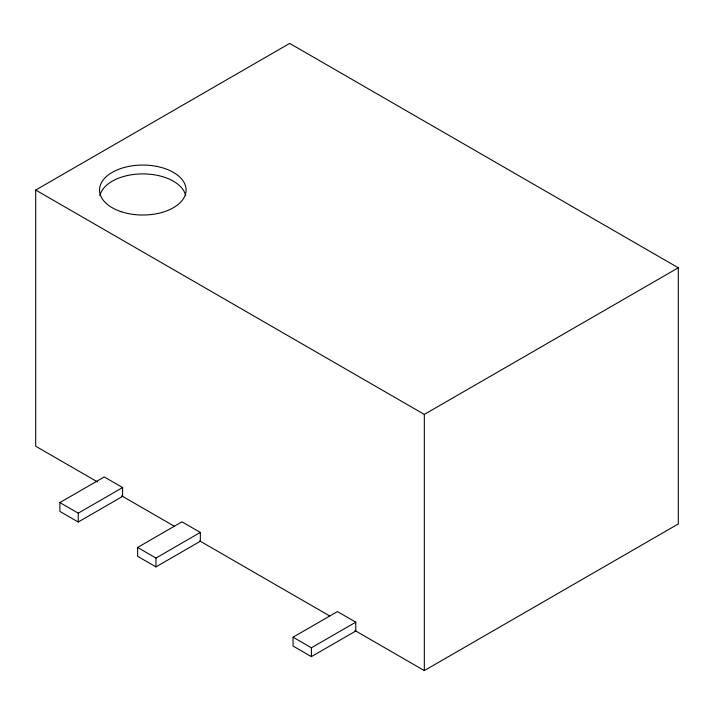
<?xml version="1.0" encoding="UTF-8"?>
<svg xmlns="http://www.w3.org/2000/svg" width="714" height="714" viewBox="0 0 714 714"><rect width="100%" height="100%" fill="white"/><g stroke="black" fill="none" stroke-linecap="round" stroke-linejoin="round"><path stroke-width="1.07" d="M97.416 481.852L35.7 446.223L35.7 190.049L289.679 43.411L678.3 267.777L678.3 523.951L424.321 670.589L354.885 630.498M59.878 502.576L104.244 476.961L122.603 487.555L122.603 496.391L78.237 522.005L59.878 511.411L59.878 502.576L78.237 513.179L122.603 487.555M137.597 547.451L181.972 521.836L200.331 532.43L200.331 541.266L155.955 566.88L137.597 556.286L137.597 547.451L155.955 558.053L200.331 532.43M35.7 190.049L424.321 414.415L678.3 267.777M293.043 637.2L337.419 611.577L355.777 622.18L355.777 631.015L311.402 656.63L293.043 646.027L293.043 637.2L311.402 647.794L355.777 622.18M121.523 495.766L174.564 526.388M199.634 540.864L329.814 616.021M424.321 414.415L424.321 670.589M311.402 647.794L311.402 656.63M155.955 558.053L155.955 566.88M78.237 513.179L78.237 522.005M99.898 195.618A43.277 24.981 0 0 1 142.8 173.895A43.277 24.981 0 0 1 185.702 195.618M121.166 211.683A43.277 24.981 0 0 0 186.077 190.049A43.277 24.981 0 0 0 121.166 168.406A43.277 24.981 0 0 0 121.166 211.683"/></g></svg>
